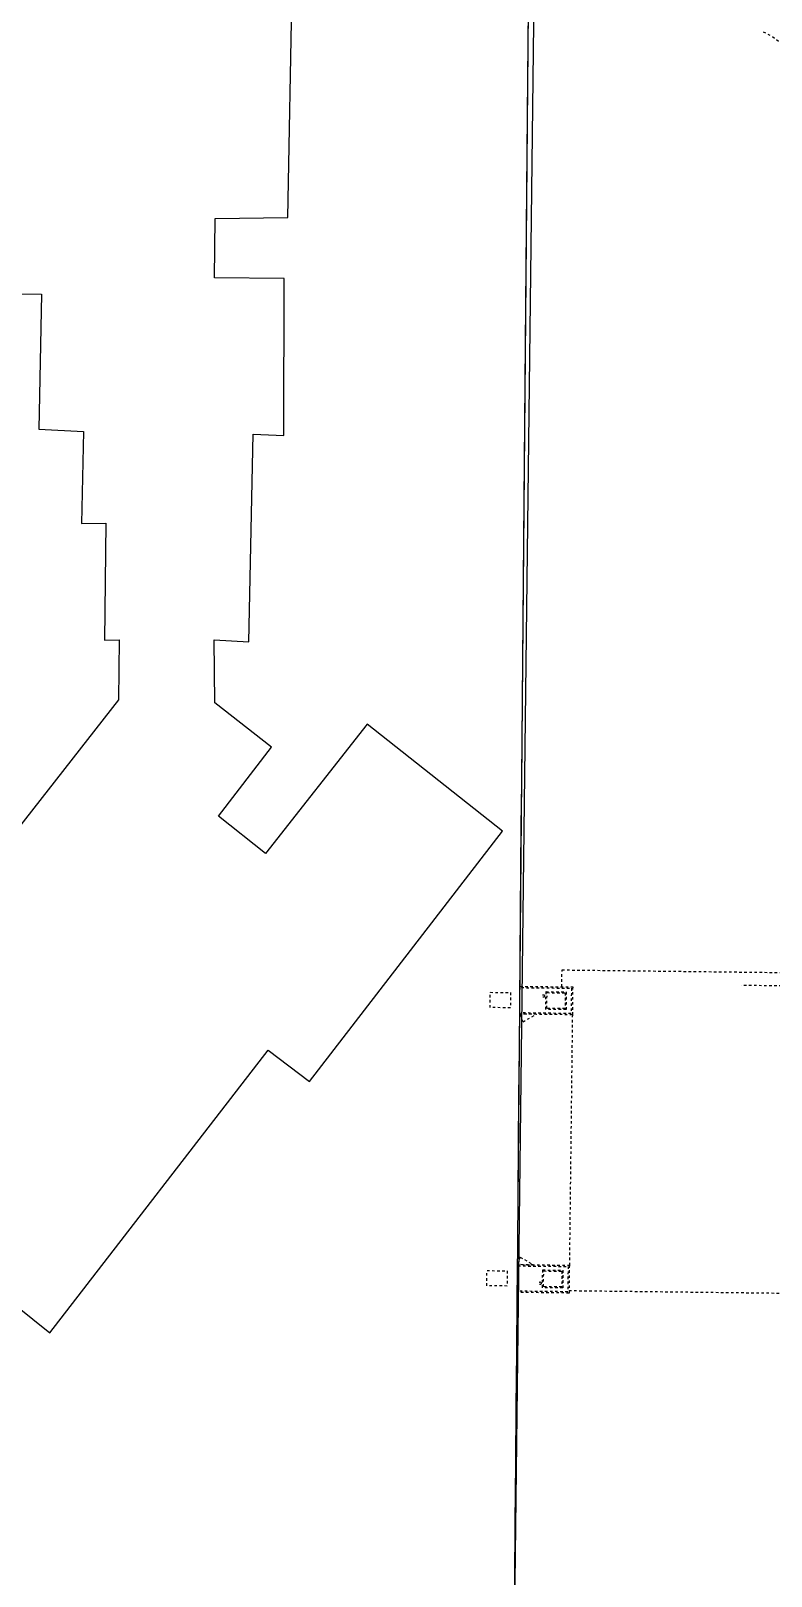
# Model space of a CAD drawing. Header units: millimetres. Extents: x 50357 to 985146, y 723188 to 1803594.
# Drawn here: x 834729.4 to 834758.6, y 820244.5 to 820305.6 of the extents above; entities that cross this region are included whole.
import ezdxf
from ezdxf.xclip import XClip

# ---------------------------------------------------------------- set-up
doc = ezdxf.new("R2010")
doc.units = ezdxf.units.MM
doc.header["$LTSCALE"] = 3
doc.header["$MEASUREMENT"] = 0
doc.linetypes.add('x-baseplan$0$DGN Style 2', pattern=[1.94727e-06, 0, -1.94727e-06])
doc.layers.add('00_Xref', color=7, linetype='Continuous')
doc.layers.add('x-baseplan$0$AR-ROAD_AR_BS_MI_', color=7, linetype='Continuous', true_color=0x6d6d6d)
doc.layers.add('x-baseplan$0$AR-SITEROAD_AR_BS_', color=7, linetype='Continuous', true_color=0x6d6d6d)

# ---------------------------------------------------------------- blocks, each defined once
blk = doc.blocks.new('x-baseplan')
at = {"layer": 'x-baseplan$0$AR-ROAD_AR_BS_MI_', "flags": 128}
blk.add_lwpolyline([(834813.071, 818216.608), (834883.041, 818221.15, 0.392146), (834887.721, 818226.08), (834889.926, 818409.78, -0.011464), (834891.545, 818456.37), (834895.424, 818523.36, 0.016127), (834896.882, 818580.3), (834896.692, 818608.52, 0.315478), (834893.711, 818612.71), (834867.741, 818621.9, 0.032201)], format="xyb", dxfattribs=at)
for points in [[(834808.392, 818216.247), (834847.869, 818218.869), (834883.789, 818221.356), (834886.597, 818223.228), (834887.786, 818226.256), (834888.665, 818328.071)], [(834868.268, 818260.115), (834869.61, 818259.034), (834878.244, 818270.199), (834879.87, 818268.969), (834887.496, 818278.862), (834882.148, 818283.089), (834878.141, 818277.979), (834876.281, 818279.453), (834878.371, 818282.186), (834876.133, 818283.932), (834876.113, 818286.421), (834877.476, 818286.345), (834877.646, 818294.55), (834878.866, 818294.501), (834878.874, 818300.699), (834876.122, 818300.732), (834876.147, 818303.076), (834879.02, 818303.113), (834879.186, 818312.275)], [(834866.342, 818300.096), (834869.286, 818300.083), (834869.175, 818294.749), (834870.945, 818294.664), (834870.87, 818291.028), (834871.828, 818291.033), (834871.78, 818286.415), (834872.355, 818286.427), (834872.329, 818284.058), (834868.322, 818278.924)]]:
    blk.add_lwpolyline(points, dxfattribs=at)
at = {"layer": 'x-baseplan$0$AR-ROAD_AR_BS_MI_', "linetype": 'x-baseplan$0$DGN Style 2'}
blk.add_arc((834896.525, 818307.743), 3, 5.2865, 66.3963, dxfattribs=at)
at = {"layer": 'x-baseplan$0$AR-ROAD_AR_BS_MI_'}
blk.add_open_spline([(834888.665, 818328.071), (834888.665, 818328.071), (834888.38, 818295.02), (834888.087, 818261.082), (834887.794, 818227.143), (834887.768, 818226.21), (834887.39, 818225.246), (834886.994, 818224.237), (834886.615, 818223.274), (834886.556, 818223.201), (834885.661, 818222.604), (834884.725, 818221.98), (834883.83, 818221.383), (834883.597, 818221.343), (834873.619, 818220.652), (834860.549, 818219.749), (834847.672, 818218.854), (834832.738, 818217.866), (834820.676, 818217.062), (834808.614, 818216.262), (834808.202, 818216.253), (834798.216, 818216.563), (834787.806, 818216.885), (834777.587, 818217.202), (834777.095, 818217.207), (834775.314, 818216.982), (834773.484, 818216.75), (834771.722, 818216.527), (834771.671, 818216.57), (834771.645, 818217.373), (834771.618, 818218.224), (834771.592, 818219.026), (834771.541, 818219.077), (834771.155, 818219.095), (834770.77, 818219.102), (834770.242, 818219.14), (834766.915, 818218.612), (834763.588, 818218.125), (834759.897, 818217.561), (834759.344, 818217.483), (834757.063, 818217.045), (834755.223, 818216.701), (834753.383, 818216.352), (834752.97, 818216.312), (834747.801, 818215.981), (834742.492, 818215.641), (834737.491, 818215.32), (834737.081, 818215.324), (834727.346, 818215.757), (834717.058, 818216.215), (834707.041, 818216.661), (834706.366, 818216.703), (834702.632, 818217.245), (834698.893, 818217.768), (834694.285, 818218.463), (834693.274, 818218.558), (834689.609, 818219.485), (834686.87, 818220.14), (834684.135, 818220.815), (834684.075, 818220.779), (834683.571, 818218.816), (834683.055, 818216.803), (834682.551, 818214.841), (834682.49, 818214.793), (834674.562, 818214.657), (834653.522, 818214.345), (834632.075, 818214.063), (834618.507, 818213.88), (834618.047, 818213.825), (834618.027, 818213.647), (834618.002, 818213.422), (834617.983, 818213.244), (834617.817, 818213.191), (834613.223, 818213.048), (834605.566, 818212.815), (834598.069, 818212.566), (834593.334, 818212.437), (834591.662, 818212.338), (834586.267, 818212.362), (834582.168, 818212.427), (834578.069, 818212.459), (834577.53, 818212.45), (834575.782, 818212.323), (834573.51, 818212.164), (834571.4, 818211.994), (834569.297, 818211.947), (834567.195, 818211.894), (834565.093, 818211.823), (834563.026, 818211.871), (834561.099, 818211.904), (834559.171, 818211.941), (834558.436, 818211.972), (834556.687, 818212.086), (834554.415, 818212.242), (834552.49, 818212.355), (834550.255, 818212.614), (834548.339, 818212.823), (834546.423, 818213.039), (834546.04, 818213.101), (834544.327, 818213.474), (834542.112, 818213.97), (834540.07, 818214.394), (834537.988, 818214.984), (834536.233, 818215.466), (834534.481, 818215.955), (834534.184, 818216.056), (834531.88, 818217.03), (834529.565, 818217.988), (834526.791, 818219.191), (834526.152, 818219.404), (834524.108, 818220.67), (834522.537, 818221.602), (834520.974, 818222.551), (834520.779, 818222.699), (834518.57, 818224.615), (834516.299, 818226.586), (834514.142, 818228.457), (834514.033, 818228.577), (834512.459, 818230.826), (834510.831, 818233.151), (834509.249, 818235.41), (834509.156, 818235.58), (834507.941, 818238.422), (834506.7, 818241.322), (834505.501, 818244.127), (834505.467, 818244.262), (834505.023, 818248.141), (834504.568, 818252.11), (834504.123, 818256), (834504.123, 818256.155), (834504.547, 818258.998), (834504.99, 818261.967), (834505.424, 818264.87), (834505.472, 818265.078), (834506.065, 818266.745), (834506.737, 818268.636), (834507.383, 818270.446), (834507.715, 818271.283), (834510.808, 818278.816), (834513.922, 818286.342), (834518.059, 818296.292), (834527.719, 818319.825), (834537.437, 818343.334), (834549.605, 818372.978), (834553.978, 818383.502), (834558.355, 818394.025), (834561.147, 818400.862), (834563.364, 818406.319), (834570.454, 818423.487), (834576.15, 818437.214), (834581.853, 818450.939), (834588.294, 818466.578), (834593.902, 818480.205), (834600.857, 818497.086), (834602.215, 818500.337), (834615.375, 818532.025), (834628.728, 818564.165), (834642.079, 818596.307), (834643.969, 818600.826), (834646.951, 818607.735), (834649.987, 818614.77), (834652.672, 818620.994), (834652.773, 818621.187), (834655.258, 818624.795), (834657.826, 818628.523), (834660.348, 818632.184), (834660.457, 818632.369), (834661.199, 818634.176), (834662.013, 818636.156), (834662.8, 818638.072), (834662.826, 818638.265), (834662.722, 818638.314), (834662.612, 818638.352), (834662.485, 818638.469), (834662.384, 818638.563), (834662.265, 818638.651), (834662.23, 818638.816), (834662.166, 818638.938), (834662.169, 818639.21), (834662.236, 818639.352), (834662.282, 818639.57), (834662.607, 818640.197), (834664.306, 818643.537), (834666.001, 818646.804), (834667.621, 818649.982), (834668.743, 818652.084), (834672.427, 818657.406), (834679.254, 818662.863), (834689.317, 818666.078), (834699.261, 818666.012), (834703.972, 818665), (834706.284, 818664.244), (834706.384, 818664.213), (834720.683, 818659.508), (834735.203, 818654.754), (834749.718, 818649.989), (834750.461, 818649.77), (834764.354, 818646.01), (834778.541, 818642.17), (834792.296, 818638.447), (834793.076, 818638.264), (834813.719, 818633.833), (834837.116, 818628.811), (834860.028, 818623.892), (834862.946, 818623.255), (834864.322, 818622.869), (834865.695, 818622.47), (834867.678, 818621.931), (834869.374, 818621.313), (834878.22, 818618.199), (834886.398, 818615.294), (834893.624, 818612.736), (834893.738, 818612.666), (834894.704, 818611.309), (834895.698, 818609.913), (834896.664, 818608.556), (834896.693, 818608.409), (834896.751, 818599.577), (834896.814, 818590.171), (834896.875, 818580.871), (834896.869, 818579.936), (834896.602, 818569.404), (834896.326, 818558.873), (834896.035, 818547.201), (834895.704, 818538.637), (834895.252, 818528.309), (834894.882, 818519.481), (834894.772, 818517.107), (834894.516, 818512.753), (834894.245, 818508.4), (834893.339, 818492.105), (834892.641, 818479.555), (834891.803, 818465.259), (834891.631, 818462.137), (834891.44, 818459.015), (834891.361, 818456.639), (834890.857, 818443.354), (834890.355, 818429.221), (834889.889, 818416.087), (834889.848, 818414.409), (834889.557, 818393.819), (834889.256, 818373.229), (834889.006, 818353.471), (834889.006, 818353.471), (834888.955, 818349.443), (834888.882, 818342.729), (834888.771, 818336.016), (834888.758, 818331.576), (834888.714, 818329.823), (834888.665, 818328.071)], degree=3, knots=[0, 0, 0, 0, 0.033626, 0.067252, 0.069059, 0.069059, 0.069159, 0.071165, 0.071265, 0.071265, 0.071365, 0.073454, 0.073554, 0.073554, 0.073946, 0.093905, 0.100212, 0.100212, 0.124359, 0.12481, 0.12481, 0.125198, 0.145138, 0.146001, 0.146001, 0.14614, 0.149655, 0.149755, 0.149755, 0.149855, 0.151388, 0.151488, 0.151488, 0.151588, 0.152273, 0.152273, 0.152659, 0.159122, 0.159122, 0.160257, 0.160257, 0.163847, 0.164067, 0.164067, 0.164693, 0.174606, 0.174891, 0.174891, 0.175442, 0.194717, 0.195845, 0.195845, 0.196093, 0.203524, 0.203524, 0.20558, 0.20558, 0.211212, 0.211312, 0.211312, 0.211412, 0.215437, 0.215537, 0.215537, 0.215637, 0.23167, 0.258354, 0.25928, 0.25928, 0.25938, 0.259643, 0.259743, 0.259743, 0.260069, 0.269095, 0.27533, 0.27533, 0.278736, 0.278736, 0.286307, 0.287076, 0.287076, 0.287405, 0.290642, 0.291712, 0.291712, 0.294921, 0.295991, 0.295991, 0.299128, 0.299913, 0.299913, 0.300626, 0.303478, 0.304548, 0.304548, 0.308056, 0.30847, 0.30847, 0.308847, 0.312039, 0.313089, 0.313089, 0.316441, 0.316791, 0.316791, 0.31708, 0.321883, 0.321883, 0.32324, 0.32324, 0.32677, 0.326959, 0.326959, 0.32727, 0.332908, 0.333079, 0.333079, 0.333241, 0.338666, 0.338853, 0.338853, 0.339061, 0.345144, 0.34527, 0.34527, 0.345429, 0.353216, 0.353397, 0.353397, 0.353533, 0.359245, 0.359506, 0.359506, 0.359681, 0.363106, 0.36359, 0.36359, 0.364938, 0.380162, 0.380162, 0.386865, 0.431922, 0.431922, 0.452068, 0.455112, 0.455112, 0.467096, 0.467096, 0.492906, 0.497337, 0.497337, 0.527321, 0.527321, 0.534488, 0.534488, 0.597137, 0.605306, 0.605306, 0.607105, 0.620617, 0.620897, 0.620897, 0.621063, 0.629811, 0.630109, 0.630109, 0.63025, 0.634084, 0.634464, 0.634464, 0.634564, 0.634698, 0.634698, 0.634914, 0.634986, 0.634986, 0.63525, 0.63525, 0.635553, 0.635553, 0.635699, 0.63699, 0.643184, 0.643184, 0.644248, 0.64803, 0.656298, 0.663294, 0.669382, 0.674106, 0.674106, 0.67432, 0.67432, 0.704737, 0.705406, 0.705406, 0.706314, 0.734691, 0.735311, 0.735311, 0.736322, 0.778271, 0.784004, 0.784004, 0.784347, 0.786914, 0.786914, 0.788526, 0.790585, 0.805999, 0.806183, 0.806183, 0.806283, 0.809571, 0.809671, 0.809671, 0.80989, 0.827641, 0.828812, 0.828812, 0.829545, 0.850248, 0.850248, 0.853304, 0.867687, 0.871282, 0.871282, 0.872523, 0.880156, 0.880156, 0.905731, 0.905731, 0.909295, 0.912095, 0.912095, 0.914131, 0.939148, 0.940871, 0.940871, 0.942563, 0.982771, 0.982771, 0.982771, 0.982771, 0.990968, 0.996432, 0.996432, 1, 1, 1, 1], dxfattribs=at)
at = {"layer": 'x-baseplan$0$AR-SITEROAD_AR_BS_', "color": 253, "linetype": 'x-baseplan$0$DGN Style 2'}
for p, q in [((834889.843, 818272.708), (834889.851, 818273.378)), ((834889.851, 818273.378), (834920.341, 818273.012)), ((834887.012, 818271.888), (834887.019, 818272.491)), ((834887.019, 818272.491), (834887.819, 818272.482)), ((834887.819, 818272.482), (834887.812, 818271.879)), ((834888.196, 818272.728), (834890.271, 818272.703)), ((834888.246, 818272.727), (834888.245, 818272.677)), ((834888.245, 818272.677), (834890.221, 818272.653)), ((834889.21, 818271.818), (834889.219, 818272.518)), ((834889.219, 818272.518), (834890.019, 818272.508)), ((834889.251, 818271.858), (834889.258, 818272.478)), ((834889.258, 818272.478), (834889.978, 818272.469)), ((834889.978, 818272.469), (834889.971, 818271.849)), ((834890.019, 818272.508), (834890.01, 818271.809)), ((834890.221, 818272.653), (834890.209, 818271.653)), ((834890.271, 818272.703), (834890.258, 818271.603)), ((834902.934, 818272.691), (834896.934, 818272.763)), ((834887.812, 818271.879), (834887.012, 818271.888)), ((834890.01, 818271.809), (834889.21, 818271.818)), ((834889.971, 818271.849), (834889.251, 818271.858)), ((834890.258, 818271.603), (834888.183, 818271.628)), ((834888.233, 818271.677), (834888.233, 818271.627)), ((834890.209, 818271.653), (834888.233, 818271.677)), ((834888.31, 818271.326), (834888.833, 818271.62)), ((834890.258, 818271.603), (834890.139, 818261.701)), ((834888.198, 818262.027), (834888.714, 818261.721)), ((834886.88, 818260.892), (834886.887, 818261.492)), ((834886.887, 818261.492), (834887.687, 818261.482)), ((834887.687, 818261.482), (834887.68, 818260.882)), ((834888.064, 818261.729), (834890.139, 818261.704)), ((834888.114, 818261.728), (834888.113, 818261.678)), ((834888.113, 818261.678), (834890.089, 818261.655)), ((834888.714, 818261.721), (834888.114, 818261.728)), ((834889.079, 818260.817), (834889.087, 818261.517)), ((834889.087, 818261.517), (834889.887, 818261.507)), ((834889.119, 818260.856), (834889.127, 818261.476)), ((834889.127, 818261.476), (834889.847, 818261.467)), ((834889.847, 818261.467), (834889.839, 818260.847)), ((834889.887, 818261.507), (834889.879, 818260.807)), ((834890.089, 818261.655), (834890.077, 818260.655)), ((834890.139, 818261.704), (834890.126, 818260.604)), ((834887.68, 818260.882), (834886.88, 818260.892)), ((834889.879, 818260.807), (834889.079, 818260.817)), ((834889.839, 818260.847), (834889.119, 818260.856)), ((834890.126, 818260.604), (834888.051, 818260.629)), ((834888.101, 818260.678), (834888.101, 818260.628)), ((834890.077, 818260.655), (834888.101, 818260.678)), ((834890.127, 818260.703), (834920.189, 818260.342))]:
    blk.add_line(p, q, dxfattribs=at)
at = {"layer": 'x-baseplan$0$AR-SITEROAD_AR_BS_', "color": 253, "linetype": 'x-baseplan$0$DGN Style 2', "extrusion": (0, 0, -1)}
blk.add_line((834888.833, 818271.62), (834888.233, 818271.627), dxfattribs=at)
at = {"layer": 'x-baseplan$0$AR-SITEROAD_AR_BS_', "color": 253, "linetype": 'x-baseplan$0$DGN Style 2'}
for centre in [(834889.117, 818272.344), (834888.98, 818260.993)]:
    blk.add_circle(centre, 0.05, dxfattribs=at)
at = {"layer": 'x-baseplan$0$AR-SITEROAD_AR_BS_', "color": 253, "linetype": 'x-baseplan$0$DGN Style 2', "extrusion": (0, 0, -1)}
blk.add_arc((-834888.833, 818271.62), 0.6, 330.68886, 0.68886, dxfattribs=at)
at = {"layer": 'x-baseplan$0$AR-SITEROAD_AR_BS_', "color": 253, "linetype": 'x-baseplan$0$DGN Style 2'}
blk.add_arc((834888.714, 818261.721), 0.6, 149.31114, 179.31114, dxfattribs=at)

msp = doc.modelspace()

# ---------------------------------------------------------------- block references
at = {"layer": '00_Xref'}
ref = msp.add_blockref('x-baseplan', (-139.4749, 1995.1308), dxfattribs=at)
XClip(ref).set_block_clipping_path([(834202.6502530554, 818417.8441569643), (834906.8781916734, 818467.0750907004), (834956.2582314801, 817760.714252038), (834252.0302928621, 817711.483318302)])

doc.saveas('drawing.dxf')
